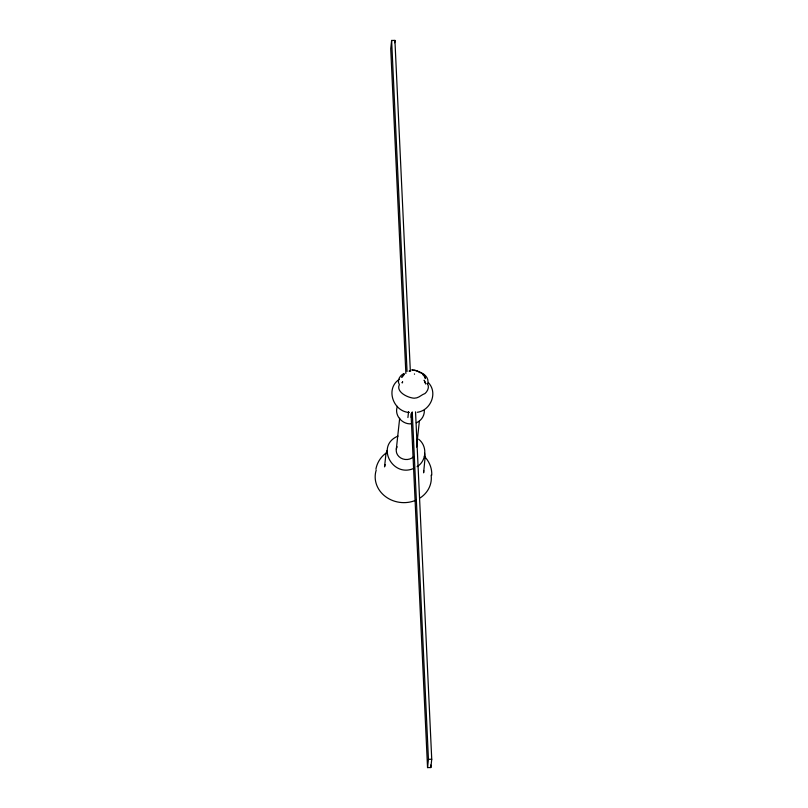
<?xml version="1.0" encoding="UTF-8"?>
<svg xmlns="http://www.w3.org/2000/svg" width="808" height="808" viewBox="0 0 808 808"><rect width="100%" height="100%" fill="white"/><g stroke="black" fill="none" stroke-linecap="round" stroke-linejoin="round"><path stroke-width="1.21" d="M424.311 410.424C424.634 415.726 421.221 420.847 416.292 422.766M423.725 470.529L423.604 472.832L425.159 456.722L424.584 453.288M414.534 374.225L414.413 373.912M410.292 370.185L394.92 40.4L391.627 40.45L390.729 48.743L405.869 373.488M394.658 42.763L394.92 40.4M396.304 449.248L399.677 418.221M407.919 417.544L408.565 411.625M411.211 417.494L411.726 412.757M416.564 447.046L419.392 420.978M415.534 411.848L431.735 759.257L430.836 767.55L427.543 767.6L428.442 759.308L412.242 411.908M375.902 469.165C377.063 462.61 380.942 456.571 386.456 452.834M397.455 406.333C393.819 415.009 402.131 424.543 411.11 423.826M385.163 464.651L384.537 466.883L385.911 454.237L387.062 450.45M401.808 377.326L404.02 374.144M401.99 376.952L404.131 374.619M399.364 379.326C385.052 388.436 393.102 411.625 409.313 412.494M417.059 466.681C426.654 460.984 427.563 445.986 418.625 439.219M409.646 370.801L409.111 371.226L410.05 370.549M398.021 436.088C375.104 445.44 392.577 478.255 413.928 468.307M404.05 373.498C400.122 375.114 396.607 380.659 399.374 384.608C395.769 391.86 407.555 397.778 414.151 398.213C419.059 398.152 420.968 394.9 425.008 393.526C427.644 391.234 429.745 386.79 427.311 383.649M410.201 371.256L410.716 371.064M417.312 412.292C430.593 410.474 438.027 393.052 428.563 382.851M412.009 369.721C417.433 371.357 423.291 371.337 425.402 378.609M412.009 370.094L412.676 370.044M428.442 759.308L431.735 759.257M420.413 372.882L416.383 370.569M413.908 370.094L415.767 370.397M421.604 373.074C425.816 374.528 429.361 379.689 427.594 384.053M422.917 374.771L424.2 375.932M424.321 456.328C429.21 461.257 432.108 468.206 431.745 475.175M424.493 376.346L425.301 378.134M425.624 383.517L424.149 380.154L425.745 384.012L425.523 383.073M430.714 765.035L430.836 767.55M411.04 413.716L427.543 767.6M391.627 40.45L407.06 371.498M413.544 456.752A9.959 8.898 6.2 0 1 400.718 457.964A9.959 8.898 6.2 0 1 397.102 446.753M431.139 475.175A28.118 25.119 6.2 0 1 420.332 497.809M416.261 500.051A28.118 25.119 6.2 0 1 385.588 496.657A28.118 25.119 6.2 0 1 376.195 470.165M402.182 382.78L402.606 381.972L402.182 382.78"/></g></svg>
